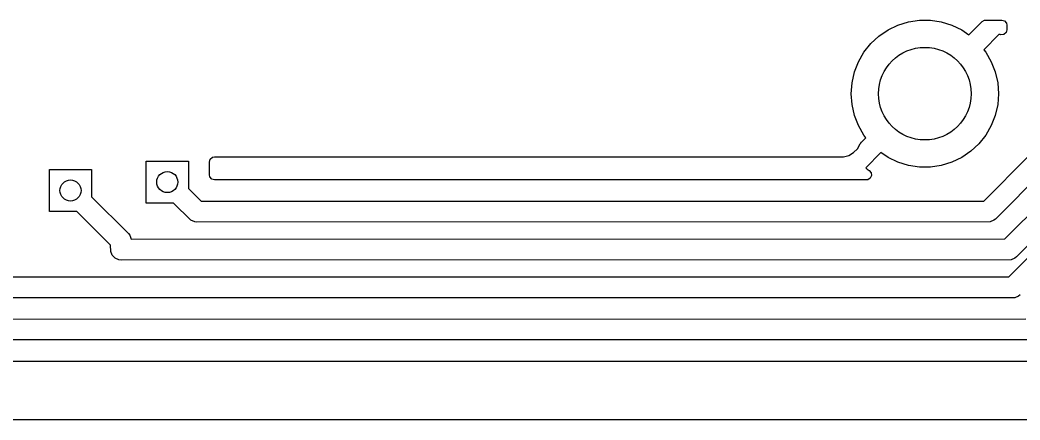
# Model space of a CAD drawing. Extents: x 68 to 141, y -145.2 to -105.
# Drawn here: x 97 to 120.76, y -145.25 to -135.75 of the extents above; entities that cross this region are included whole.
import ezdxf

# ---------------------------------------------------------------- set-up
doc = ezdxf.new("R2010")
doc.units = 0
doc.layers.add('BLACK', color=7, linetype='CONTINUOUS')

msp = doc.modelspace()

# ---------------------------------------------------------------- linework, layer by layer
at = {"layer": 'BLACK', "linetype": 'CONTINUOUS'}
for p, q in [((117.625, -135.984456), (117.860653, -135.870971)), ((117.860653, -135.870971), (118.110588, -135.793876)), ((118.110588, -135.793876), (118.369222, -135.754893)), ((118.369222, -135.754893), (118.630778, -135.754893)), ((118.630778, -135.754893), (118.889412, -135.793876)), ((118.889412, -135.793876), (119.139347, -135.870971)), ((119.139347, -135.870971), (119.375, -135.984456)), ((119.545645, -136.1008), (119.859627, -135.786819)), ((119.859627, -135.786819), (119.92095, -135.753334)), ((119.92095, -135.753334), (119.947308, -135.7505)), ((119.947308, -135.7505), (120.3255, -135.7505)), ((120.3255, -135.7505), (120.392539, -135.770185)), ((120.392539, -135.770185), (120.438294, -135.822989)), ((120.438294, -135.822989), (120.4495, -135.8745)), ((120.4495, -135.8745), (120.4495, -135.981044)), ((117.217159, -136.309698), (117.408893, -136.131795)), ((117.408893, -136.131795), (117.625, -135.984456)), ((119.375, -135.984456), (119.545645, -136.1008)), ((120.259593, -136.093958), (119.898642, -136.454908)), ((120.288409, -136.094902), (120.259593, -136.093958)), ((120.307853, -136.103782), (120.288409, -136.094902)), ((120.377011, -136.093838), (120.307853, -136.103782)), ((120.429815, -136.048083), (120.377011, -136.093838)), ((120.4495, -135.981044), (120.429815, -136.048083)), ((117.054082, -136.51419), (117.217159, -136.309698)), ((116.923304, -136.740703), (117.054082, -136.51419)), ((119.898642, -136.454908), (119.945918, -136.51419)), ((119.945918, -136.51419), (120.076696, -136.740703)), ((116.827748, -136.984178), (116.923304, -136.740703)), ((120.076696, -136.740703), (120.172252, -136.984178)), ((116.769546, -137.239176), (116.827748, -136.984178)), ((120.172252, -136.984178), (120.230454, -137.239176)), ((116.75, -137.5), (116.769546, -137.239176)), ((120.230454, -137.239176), (120.25, -137.5)), ((116.769546, -137.760824), (116.75, -137.5)), ((120.25, -137.5), (120.230454, -137.760824)), ((116.827748, -138.015822), (116.769546, -137.760824)), ((120.230454, -137.760824), (120.172252, -138.015822)), ((116.923304, -138.259297), (116.827748, -138.015822)), ((120.172252, -138.015822), (120.076696, -138.259297)), ((117.054082, -138.48581), (116.923304, -138.259297)), ((120.076696, -138.259297), (119.945918, -138.48581)), ((117.101355, -138.545088), (117.054082, -138.48581)), ((119.945918, -138.48581), (119.782841, -138.690302)), ((116.9005, -138.807314), (116.966392, -138.693186)), ((116.966392, -138.693185), (116.970456, -138.686147)), ((116.966392, -138.693186), (116.966392, -138.693185)), ((116.970456, -138.686147), (116.970986, -138.686453)), ((116.970986, -138.686453), (116.993119, -138.653325)), ((116.993119, -138.653325), (117.101355, -138.545088)), ((119.782841, -138.690302), (119.591107, -138.868205)), ((101.572988, -139.011706), (101.624499, -139.0005)), ((101.624499, -139.0005), (116.56589, -139.0005)), ((116.56589, -139.0005), (116.565892, -139.0005)), ((116.565892, -139.0005), (116.693186, -138.966392)), ((116.693186, -138.966392), (116.807314, -138.9005)), ((116.807314, -138.9005), (116.9005, -138.807314)), ((117.454352, -138.899198), (117.093958, -139.259593)), ((117.625, -139.015544), (117.454352, -138.899198)), ((119.591107, -138.868205), (119.375, -139.015544)), ((119.902606, -140.050024), (120.954721, -138.992102)), ((100, -140.1), (100, -139.1)), ((100, -139.1), (101, -139.1)), ((101, -139.1), (101, -139.749916)), ((101.500499, -139.1245), (101.520184, -139.057461)), ((101.500499, -139.4255), (101.500499, -139.1245)), ((101.520184, -139.057461), (101.572988, -139.011706)), ((117.860653, -139.129029), (117.625, -139.015544)), ((118.110588, -139.206124), (117.860653, -139.129029)), ((118.369222, -139.245107), (118.110588, -139.206124)), ((118.889412, -139.206124), (118.630778, -139.245107)), ((119.139347, -139.129029), (118.889412, -139.206124)), ((119.375, -139.015544), (119.139347, -139.129029)), ((97.7, -140.3), (97.7, -139.3)), ((97.7, -139.3), (98.7, -139.3)), ((98.7, -139.3), (98.7, -139.951258)), ((101.511705, -139.477011), (101.500499, -139.4255)), ((117.093958, -139.259593), (117.127351, -139.288877)), ((117.127351, -139.288877), (117.127356, -139.288881)), ((117.127356, -139.288881), (117.177518, -139.322398)), ((117.177518, -139.322398), (117.222324, -139.37601)), ((117.231031, -139.445335), (117.200877, -139.508362)), ((117.222324, -139.37601), (117.231031, -139.445335)), ((118.630778, -139.245107), (118.369222, -139.245107)), ((121.407685, -139.239074), (120.176777, -140.476777)), ((120.492891, -141.850014), (122.95471, -139.381862)), ((101.55746, -139.529815), (101.511705, -139.477011)), ((101.624499, -139.5495), (101.55746, -139.529815)), ((117.108628, -139.5495), (101.624499, -139.5495)), ((117.141434, -139.545082), (117.108628, -139.5495)), ((117.200877, -139.508362), (117.141434, -139.545082)), ((120.402758, -140.950022), (121.854721, -139.49201)), ((101, -139.749916), (101.30768, -140.054764)), ((122.307868, -139.738892), (120.676777, -141.376777)), ((98.7, -139.951258), (99.576777, -140.823223)), ((100.64945, -140.1), (100, -140.1)), ((101.060999, -140.507759), (100.64945, -140.1)), ((101.30768, -140.054764), (119.902606, -140.050024)), ((98.34823, -140.3), (97.7, -140.3)), ((99.151917, -141.099275), (98.34823, -140.3)), ((101.061107, -140.507867), (101.060999, -140.507759)), ((101.151227, -140.545196), (101.061107, -140.507867)), ((101.2, -140.55), (101.151227, -140.545196)), ((120.048773, -140.545196), (101.2, -140.55)), ((120.138893, -140.507867), (120.048773, -140.545196)), ((120.138897, -140.507862), (120.138893, -140.507867)), ((120.176777, -140.476777), (120.138897, -140.507862)), ((99.576777, -140.823223), (99.607862, -140.861102)), ((99.607862, -140.861102), (99.607867, -140.861107)), ((99.607867, -140.861107), (99.645196, -140.951227)), ((99.154804, -141.248772), (99.151917, -141.099275)), ((99.645196, -140.951227), (99.645263, -140.954737)), ((99.645263, -140.954737), (120.402758, -140.950022)), ((99.154804, -141.248773), (99.154804, -141.248772)), ((99.192133, -141.338893), (99.154804, -141.248773)), ((99.261107, -141.407867), (99.192133, -141.338893)), ((99.351227, -141.445196), (99.261107, -141.407867)), ((99.4, -141.45), (99.351227, -141.445196)), ((120.548773, -141.445196), (99.4, -141.45)), ((120.638893, -141.407867), (120.548773, -141.445196)), ((120.638897, -141.407862), (120.638893, -141.407867)), ((120.676777, -141.376777), (120.638897, -141.407862)), ((88.308226, -141.85478), (120.492891, -141.850014)), ((120.728843, -142.307867), (120.638723, -142.345196)), ((120.728847, -142.307862), (120.728843, -142.307867)), ((120.766727, -142.276777), (120.728847, -142.307862)), ((120.638723, -142.345196), (88.2, -142.35)), ((90.548617, -142.854788), (120.902992, -142.850015)), ((121.048773, -143.345196), (90.5, -143.35)), ((81.326082, -143.8505), (121.07392, -143.8505)), ((133.047488, -145.2495), (75.896488, -145.2495))]:
    msp.add_line(p, q, dxfattribs=at)
at = {"layer": 'BLACK'}
for centre, radius in [((118.5, -137.5), 1.1), ((100.5, -139.6), 0.25), ((98.2, -139.8), 0.25)]:
    msp.add_circle(centre, radius, dxfattribs=at)

doc.saveas('drawing.dxf')
